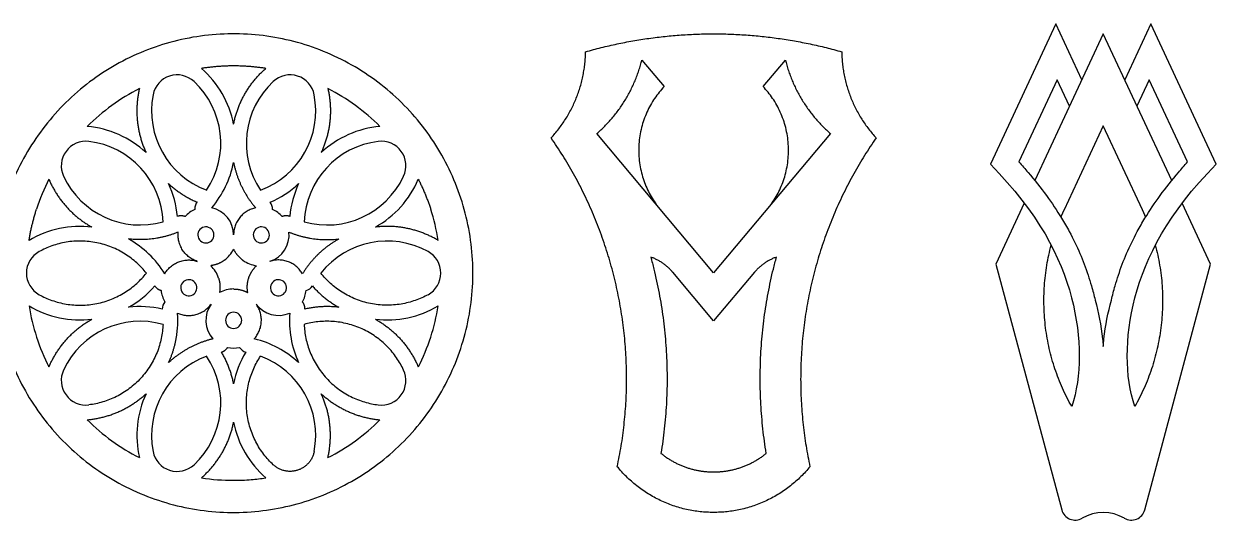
# Model space of a CAD drawing. Header units: millimetres. Extents: x -105 to 105, y -117 to 106.
# Drawn here: x 11.4 to 98.9, y -43.9 to -7.5 of the extents above; entities that cross this region are included whole.
import ezdxf

# ---------------------------------------------------------------- set-up
doc = ezdxf.new("R2010")
doc.units = ezdxf.units.MM
doc.header["$MEASUREMENT"] = 0
doc.layers.add('Layer 03', color=5, linetype='Continuous')

msp = doc.modelspace()

# ---------------------------------------------------------------- linework, layer by layer
at = {"layer": 'Layer 03'}
for p, q in [((87.237, -11.611), (84.425, -17.64)), ((88.139, -13.546), (87.237, -11.611)), ((93.988, -11.611), (93.086, -13.546)), ((96.8, -17.64), (93.988, -11.611)), ((82.737, -25.131), (87.569, -43.163)), ((93.656, -43.163), (98.488, -25.131)), ((62.029, -29.305), (59.035, -25.736)), ((65.024, -25.736), (62.029, -29.305))]:
    msp.add_line(p, q, dxfattribs=at)
for points in [[(87.129, -7.51), (82.331, -17.8)], [(89.042, -11.611), (87.129, -7.51)], [(94.096, -7.51), (92.183, -11.611)], [(98.894, -17.8), (94.096, -7.51)], [(90.613, -8.242), (85.594, -19.003)], [(95.631, -19.003), (90.613, -8.242)], [(56.768, -10.165), (58.399, -12.11)], [(65.659, -12.11), (67.291, -10.165)], [(62.029, -25.776), (53.459, -15.562)], [(70.6, -15.562), (62.029, -25.776)], [(90.613, -14.979), (87.739, -21.141)], [(93.486, -21.141), (90.613, -14.979)], [(84.82, -20.665), (82.737, -25.131)], [(98.488, -25.131), (96.405, -20.665)]]:
    msp.add_lwpolyline(points, dxfattribs=at)
for centre, radius, start, end in [((22.677, -13.057), 1.805, 46.90716, 169.09284), ((19.669, -16.272), 7.284, 11.15753, 48.92159), ((30.955, -13.057), 1.805, 10.90716, 133.09284), ((19.669, -16.272), 6.207, 326.37947, 46.90716), ((33.962, -16.272), 6.207, 133.09284, 213.62053), ((26.816, -25.795), 15.199, 117.0665, 126), ((27, -13.89), 6.207, 169.09284, 249.62053), ((26.632, -13.89), 6.207, 290.37947, 10.90716), ((26.816, -25.795), 15.199, 54, 62.9335), ((26.816, -25.795), 15.199, 126, 134.9335), ((26.816, -25.795), 15.199, 45.0665, 54), ((15.436, -22.291), 7.284, 47.15753, 84.92159), ((38.195, -22.291), 7.284, 95.07841, 132.84247), ((15.98, -17.923), 1.805, 82.90716, 205.09284), ((15.436, -22.291), 6.207, 2.37947, 82.90716), ((38.195, -22.291), 6.207, 97.09284, 177.62053), ((37.652, -17.923), 1.805, 334.90716, 97.09284), ((19.669, -16.272), 7.284, 319.48187, 348.84248), ((26.816, -25.795), 15.199, 153.0665, 162), ((19.967, -16.056), 6.207, 205.09284, 285.62053), ((15.436, -22.291), 7.284, 5.18285, 24.84247), ((26.632, -13.89), 7.284, 293.18285, 312.84247), ((38.195, -22.291), 7.284, 155.15752, 174.81715), ((33.664, -16.056), 6.207, 254.37947, 334.90716), ((33.664, -16.056), 7.284, 299.15753, 336.92159), ((28.863, -21.07), 0.799, 355.89176, 37.2532), ((24.781, -22.994), 2.035, 113.44398, 138.55602), ((24.781, -22.994), 2.035, 359.9999, 77.92004), ((28.851, -22.994), 2.035, 41.44398, 66.55602), ((26.816, -25.795), 15.199, 9.0665, 18), ((15.55, -29.649), 7.284, 83.15753, 120.92159), ((24.781, -22.994), 0.591, 126, 306), ((24.781, -22.994), 0.591, 306, 126), ((28.851, -22.994), 0.591, 54, 234), ((28.851, -22.994), 0.591, 234, 54), ((15.55, -29.649), 7.284, 31.48187, 60.84248), ((28.851, -22.994), 2.035, 287.9999, 5.92004), ((38.081, -29.649), 6.207, 61.09284, 141.62053), ((13.422, -25.795), 1.805, 118.90716, 241.09284), ((24.861, -23.105), 2.162, 306, 334.68731), ((40.21, -25.795), 1.805, 298.90716, 61.09284), ((23.653, -26.823), 2.162, 18, 46.68731), ((28.77, -23.105), 2.162, 234, 262.68731), ((15.55, -21.941), 7.284, 299.15752, 318.81715), ((23.523, -26.865), 2.035, 185.44398, 210.55602), ((23.523, -26.865), 0.591, 18, 198), ((23.523, -26.865), 0.591, 198, 18), ((26.816, -29.121), 2.162, 90, 118.68731), ((30.108, -26.865), 0.591, 162, 342), ((30.108, -26.865), 0.591, 342, 162), ((30.108, -26.865), 2.035, 329.44398, 354.55602), ((31.942, -26.282), 0.799, 283.89176, 325.2532), ((22.382, -28.415), 0.799, 139.89176, 181.2532), ((26.816, -25.795), 15.199, 189.0665, 198), ((15.55, -21.941), 7.284, 239.07841, 276.84247), ((19.967, -35.535), 7.284, 77.18285, 96.84247), ((26.816, -29.257), 2.035, 143.9999, 221.92004), ((26.816, -29.257), 0.591, 90, 270), ((26.816, -29.257), 0.591, 270, 90), ((30.108, -26.865), 2.035, 215.9999, 293.92004), ((38.195, -29.299), 7.284, 175.48187, 204.84248), ((38.081, -21.941), 7.284, 263.15753, 300.92159), ((26.816, -25.795), 15.199, 342, 350.9335), ((19.967, -35.535), 6.207, 74.37947, 154.90716), ((26.816, -25.795), 15.199, 198, 206.9335), ((26.816, -25.795), 15.199, 333.0665, 342), ((26.816, -29.257), 2.035, 257.44398, 282.55602), ((27.937, -30.821), 0.799, 211.89176, 253.2532), ((26.632, -37.701), 7.284, 47.15752, 76.51813), ((27, -37.701), 6.207, 110.37947, 190.90716), ((19.669, -35.319), 6.207, 313.09284, 33.62053), ((33.962, -35.319), 7.284, 149.18285, 168.84247), ((26.632, -37.701), 6.207, 349.09286, 69.62051), ((15.98, -33.668), 1.805, 154.90716, 277.09284), ((37.652, -33.668), 1.805, 262.90716, 25.09284), ((27, -37.701), 7.284, 155.15753, 192.92159), ((26.816, -25.795), 15.199, 225.0665, 234), ((33.962, -35.319), 7.284, 191.15753, 228.92159), ((26.816, -25.795), 15.199, 306, 314.9335), ((26.816, -25.795), 15.199, 234, 242.9335), ((26.816, -25.795), 15.199, 297.0665, 306), ((22.677, -38.534), 1.805, 190.90716, 313.09284), ((26.816, -25.795), 15.199, 261.0665, 270), ((26.816, -25.795), 15.199, 270, 274.87992), ((26.816, -25.795), 15.199, 274.87992, 278.9335), ((88.549, -42.9), 1.015, 195, 300.69149), ((90.613, -46.377), 3.028, 59.30851, 120.69149), ((92.676, -42.9), 1.015, 239.30851, 345)]:
    msp.add_arc(centre, radius, start, end, dxfattribs=at)
msp.add_open_spline([(14.515, -13.273), (15.607, -12.2), (18.075, -10.341), (22.373, -8.605), (26.974, -8.041), (31.564, -8.687), (35.83, -10.499), (39.482, -13.353), (42.27, -17.055), (44.006, -21.353), (44.57, -25.953), (43.924, -30.543), (42.112, -34.809), (39.258, -38.461), (35.556, -41.25), (31.258, -42.986), (26.658, -43.55), (22.068, -42.904), (17.802, -41.092), (14.15, -38.238), (11.361, -34.536), (9.625, -30.238), (9.061, -25.637), (9.707, -21.047), (11.519, -16.781), (13.422, -14.347), (14.515, -13.273)], degree=3, dxfattribs=at)
for points, weights in [([(52.635, -9.558), (57.24, -8.242), (62.029, -8.242)], [1, 0.990332745804, 0.99999999539]), ([(62.029, -8.242), (66.819, -8.242), (71.424, -9.558)], [0.99999999539, 0.990332745804, 1]), ([(50.109, -15.874), (52.583, -13.2), (52.635, -9.558)], [1, 0.933726204072, 1]), ([(71.424, -9.558), (71.476, -13.2), (73.95, -15.874)], [1, 0.933726204072, 1]), ([(53.459, -15.562), (55.961, -13.383), (56.768, -10.165)], [1, 0.953972860169, 1]), ([(67.291, -10.165), (68.097, -13.383), (70.6, -15.562)], [1, 0.953972860169, 1]), ([(26.816, -10.597), (25.628, -10.597), (24.455, -10.781)], [1, 0.996962699154, 0.999999998552]), ([(29.176, -10.781), (28.003, -10.597), (26.816, -10.597)], [0.999999997103, 0.996962699879, 1]), ([(26.816, -14.862), (27.298, -12.418), (29.176, -10.781)], [1, 0.946186858661, 0.99999997434]), ([(58.399, -12.11), (54.529, -16.19), (57.816, -20.754)], [0.999999890453, 0.7702640787, 1]), ([(66.243, -20.754), (69.53, -16.19), (65.659, -12.11)], [1, 0.7702640787, 0.999999890453]), ([(19.9, -12.261), (19.343, -14.689), (20.389, -16.95)], [0.99999997434, 0.946186858661, 1]), ([(33.731, -12.261), (34.289, -14.689), (33.242, -16.95)], [0.99999994868, 0.946186871492, 1]), ([(54.963, -39.993), (57.76, -26.882), (50.109, -15.874)], [0.999999960708, 0.917598391055, 1]), ([(73.95, -15.874), (66.298, -26.882), (69.095, -39.993)], [1, 0.917598391055, 0.999999960708]), ([(26.816, -17.681), (27.185, -19.554), (28.425, -21.004)], [0.999999984434, 0.967354926461, 1]), ([(13.265, -18.911), (14.242, -21.203), (16.418, -22.417)], [0.99999994868, 0.946186871492, 1]), ([(22.046, -19.231), (22.972, -20.089), (24.132, -20.586)], [0.999999993, 0.985319192574, 1]), ([(40.366, -18.911), (40.904, -19.969), (41.271, -21.099)], [0.999999998552, 0.996962699154, 1]), ([(24.132, -20.586), (23.949, -20.826), (23.971, -21.127)], [0.999999969274, 0.935562940767, 1]), ([(11.807, -23.4), (11.994, -22.228), (12.361, -21.099)], [0.999999998552, 0.996962699154, 1]), ([(23.255, -21.647), (22.976, -21.534), (22.691, -21.633)], [1, 0.93556295613, 0.999999938548]), ([(28.425, -21.004), (26.816, -21.349), (26.816, -22.994)], [0.999999893944, 0.777584221555, 1]), ([(30.941, -21.633), (30.656, -21.534), (30.376, -21.647)], [0.999999938548, 0.93556295613, 1]), ([(87.739, -21.141), (87.615, -21.408), (87.5, -21.68)], [1, 0.999825951246, 1]), ([(93.725, -21.68), (93.61, -21.408), (93.486, -21.141)], [1, 0.999825951246, 1]), ([(41.825, -23.4), (39.687, -22.12), (37.214, -22.417)], [0.99999997434, 0.946186858661, 1]), ([(20.416, -25.795), (17.152, -21.674), (12.549, -24.215)], [0.999999887026, 0.763076401547, 1]), ([(22.757, -22.784), (20.994, -23.515), (19.099, -23.288)], [1, 0.967354926461, 0.999999984434]), ([(24.152, -24.93), (22.587, -24.421), (22.757, -22.784)], [1, 0.777584221555, 0.999999893944]), ([(30.875, -22.784), (32.638, -23.515), (34.532, -23.288)], [1, 0.967354926461, 0.999999984434]), ([(34.532, -23.288), (32.866, -24.218), (31.869, -25.845)], [0.999999968867, 0.967354934244, 1]), ([(27.499, -24.854), (27.052, -24.529), (26.816, -24.029)], [1, 0.968827273265, 0.999999985136]), ([(88.299, -35.582), (85.131, -29.969), (86.794, -23.742)], [0.999999964678, 0.925923947235, 1]), ([(94.431, -23.742), (96.094, -29.969), (92.926, -35.582)], [1, 0.925923947235, 0.999999964678]), ([(21.762, -25.845), (22.587, -24.421), (24.152, -24.93)], [1, 0.777584221555, 0.999999893944]), ([(26.132, -24.854), (25.685, -25.179), (25.136, -25.25)], [1, 0.968827273265, 0.999999985136]), ([(27.922, -26.155), (28.093, -25.629), (28.495, -25.25)], [1, 0.968827273265, 0.999999985136]), ([(31.869, -25.845), (31.044, -24.421), (29.479, -24.93)], [0.999999787888, 0.777584327611, 0.999999893944]), ([(59.035, -25.736), (58.381, -24.956), (57.42, -24.619)], [1, 0.964428266254, 0.999999983038]), ([(57.42, -24.619), (59.36, -31.736), (58.168, -39.016)], [0.999999989107, 0.977156156696, 0.999999989107]), ([(66.638, -24.619), (65.678, -24.956), (65.024, -25.736)], [0.999999983038, 0.964428266254, 1]), ([(65.89, -39.016), (64.699, -31.736), (66.638, -24.619)], [0.999999989107, 0.977156162143, 0.999999978214]), ([(12.549, -27.375), (17.152, -29.917), (20.416, -25.795)], [1, 0.763076401547, 0.999999887026]), ([(25.709, -26.155), (25.88, -26.681), (25.778, -27.224)], [1, 0.968827273265, 0.999999985136]), ([(27.854, -27.224), (27.751, -26.681), (27.922, -26.155)], [0.999999985136, 0.968827273265, 1]), ([(41.082, -27.375), (36.48, -29.917), (33.215, -25.795)], [1, 0.763076514521, 0.999999661078]), ([(21.032, -26.738), (21.204, -26.986), (21.497, -27.058)], [0.999999969274, 0.935562940767, 1]), ([(26.816, -26.959), (27.369, -26.959), (27.854, -27.224)], [1, 0.968827273265, 0.999999985136]), ([(32.599, -26.738), (33.43, -27.688), (34.532, -28.303)], [0.999999993, 0.985319192574, 1]), ([(32.049, -28.432), (32.055, -28.13), (31.861, -27.9)], [0.999999938548, 0.93556295613, 1]), ([(22.046, -32.359), (22.848, -30.628), (22.698, -28.725)], [0.999999984434, 0.967354926461, 1]), ([(22.698, -28.725), (24.202, -29.393), (25.169, -28.061)], [0.999999893944, 0.777584221555, 1]), ([(28.33, -30.617), (29.429, -29.393), (28.462, -28.061)], [0.999999681832, 0.777584380639, 0.999999893944]), ([(34.532, -28.303), (33.279, -28.152), (32.049, -28.432)], [0.999999993, 0.985319192574, 1]), ([(13.265, -32.68), (14.242, -30.388), (16.418, -29.174)], [0.99999997434, 0.946186858661, 1]), ([(21.638, -29.557), (21.42, -34.81), (16.203, -35.459)], [0.999999661078, 0.763076514521, 1]), ([(39.286, -32.903), (37.056, -28.141), (31.993, -29.557)], [1, 0.763076401547, 0.999999887026]), ([(31.993, -29.557), (32.211, -34.81), (37.429, -35.459)], [0.999999887026, 0.763076401547, 1]), ([(37.214, -29.174), (39.389, -30.388), (40.366, -32.68)], [1, 0.946186858661, 0.99999997434]), ([(25.301, -30.617), (23.446, -31.062), (22.046, -32.359)], [1, 0.967354926461, 0.999999984434]), ([(25.925, -31.587), (26.214, -31.5), (26.373, -31.244)], [0.999999938548, 0.93556295613, 1]), ([(26.816, -33.909), (26.571, -32.671), (25.925, -31.587)], [0.999999993, 0.985319192574, 1]), ([(29.722, -39.852), (25.882, -36.26), (28.793, -31.882)], [1, 0.763076401547, 0.999999887026]), ([(16.081, -36.555), (18.563, -36.334), (20.389, -34.64)], [0.99999997434, 0.946186858661, 1]), ([(33.731, -39.329), (34.289, -36.901), (33.242, -34.64)], [0.99999997434, 0.946186858661, 1]), ([(33.242, -34.64), (35.069, -36.334), (37.55, -36.555)], [1, 0.946186858661, 0.99999997434]), ([(24.455, -40.81), (26.334, -39.173), (26.816, -36.728)], [0.99999997434, 0.946186858661, 1]), ([(58.168, -39.016), (59.858, -40.379), (62.029, -40.379)], [0.999999972787, 0.942930945832, 0.999999972787]), ([(62.029, -40.379), (64.201, -40.379), (65.89, -39.016)], [0.999999972787, 0.942930945832, 0.999999972787]), ([(62.029, -43.349), (57.7, -43.349), (54.963, -39.993)], [1, 0.903328294339, 0.999999953903]), ([(69.095, -39.993), (66.359, -43.349), (62.029, -43.349)], [1, 0.90332827129, 1])]:
    msp.add_rational_spline(points, weights, degree=2, dxfattribs=at)
for points, knots in [([(82.331, -17.8), (85.871, -21.431), (89.08, -27.626), (89.03, -33.398), (88.299, -35.582)], [8.391928, 8.391928, 8.391928, 8.391928, 15.886117, 23.191845, 23.191845, 23.191845, 23.191845]), ([(84.425, -17.64), (84.654, -17.892), (85.356, -18.691), (86.433, -20.046), (87.419, -21.513), (88.237, -22.935), (88.91, -24.319), (89.42, -25.659), (89.775, -26.809), (90.181, -28.392), (90.489, -29.745), (90.599, -30.986), (90.613, -31.173)], [2.136141, 2.136141, 2.136141, 2.136141, 2.891285, 4.493928, 5.971261, 6.807217, 8.130133, 9.380626, 9.983674, 10.796488, 13.004041, 13.391523, 13.391523, 13.391523, 13.391523]), ([(90.613, -31.173), (90.626, -30.986), (90.736, -29.745), (91.044, -28.392), (91.45, -26.809), (91.805, -25.659), (92.315, -24.319), (92.988, -22.935), (93.806, -21.513), (94.792, -20.046), (95.869, -18.691), (96.571, -17.892), (96.8, -17.64)], [13.391523, 13.391523, 13.391523, 13.391523, 13.779005, 15.986558, 16.799371, 17.402419, 18.652913, 19.975829, 20.811785, 22.289117, 23.891761, 24.646904, 24.646904, 24.646904, 24.646904]), ([(92.926, -35.582), (92.195, -33.398), (92.145, -27.626), (95.354, -21.431), (98.894, -17.8)], [11.093798, 11.093798, 11.093798, 11.093798, 18.399525, 25.893715, 25.893715, 25.893715, 25.893715])]:
    msp.add_open_spline(points, degree=3, knots=knots, dxfattribs=at)
msp.add_rational_spline([(32.727, -38.875), (32.525, -39.921), (31.512, -40.25), (30.499, -40.579), (29.722, -39.852)], [0.999999933823, 0.861217695017, 1, 0.861217661928, 1], degree=2, knots=[51.001773, 51.001773, 51.001773, 52.636463, 52.636463, 54.271153, 54.271153, 54.271153], dxfattribs=at)

doc.saveas('drawing.dxf')
